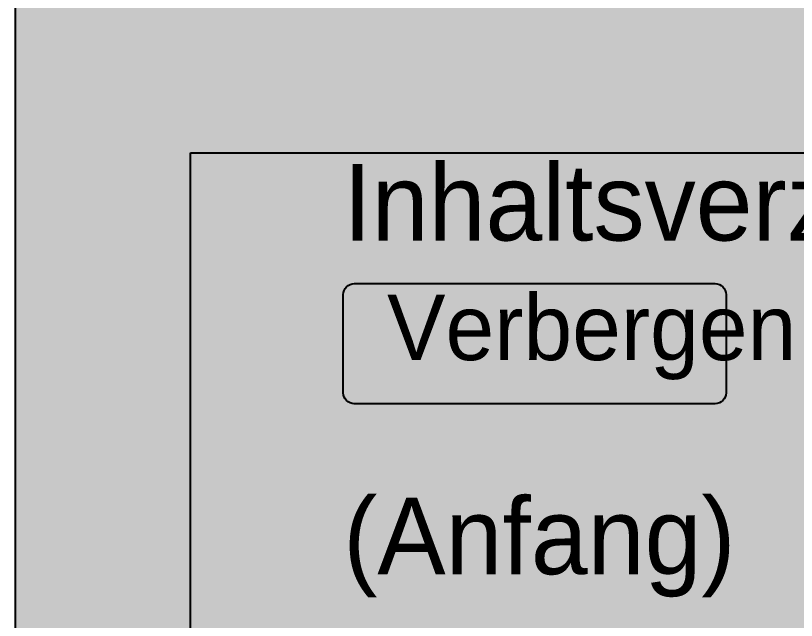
# Model space of a CAD drawing. Extents: x 0 to 1501, y 0 to 1722.
# Drawn here: x 0 to 142.9, y 1500.5 to 1611.3 of the extents above; entities that cross this region are included whole.
import ezdxf

# ---------------------------------------------------------------- set-up
doc = ezdxf.new("R2010")
doc.units = 0

msp = doc.modelspace()

# ---------------------------------------------------------------- hatches: boundary and pattern name
at = {"true_color": 0xf8f9fa}
msp.add_hatch(color=256, dxfattribs=at).paths.add_polyline_path([(0, 1722), (1280, 1722), (1280, 1002), (0, 1002)], flags=0)
at = {"true_color": 0xffffff}
for points in [[(0, 1656), (1280, 1656), (1280, 0), (0, 0)], [(32, 1586.15), (240, 1586.15), (240, 1410.98), (32, 1410.98)]]:
    msp.add_hatch(color=256, dxfattribs=at).paths.add_polyline_path(points, flags=0)
at = {"true_color": 0xeaecf0}
msp.add_hatch(color=256, dxfattribs=at).paths.add_polyline_path([(62, 1562.18), (128.08, 1562.18), (128.08, 1562.18), (128.47, 1562.14), (128.85, 1562.03), (129.19, 1561.85), (129.5, 1561.6), (129.75, 1561.29), (129.93, 1560.95), (130.04, 1560.57), (130.08, 1560.18), (130.08, 1542.18), (130.08, 1542.18), (130.04, 1541.79), (129.93, 1541.42), (129.75, 1541.07), (129.5, 1540.77), (129.19, 1540.52), (128.85, 1540.34), (128.47, 1540.22), (128.08, 1540.18), (62, 1540.18), (62, 1540.18), (61.61, 1540.22), (61.23, 1540.34), (60.89, 1540.52), (60.59, 1540.77), (60.34, 1541.07), (60.15, 1541.42), (60.04, 1541.79), (60, 1542.18), (60, 1560.18), (60, 1560.18), (60.04, 1560.57), (60.15, 1560.95), (60.34, 1561.29), (60.59, 1561.6), (60.89, 1561.85), (61.23, 1562.03), (61.61, 1562.14), (62, 1562.18)], flags=0)

# ---------------------------------------------------------------- linework, layer by layer
at = {"true_color": 0xf8f9fa}
msp.add_lwpolyline([(0, 1722), (1280, 1722), (1280, 1002), (0, 1002)], close=True, dxfattribs=at)
at = {"true_color": 0xffffff}
for points in [[(0, 1656), (1280, 1656), (1280, 0), (0, 0)], [(32, 1586.15), (240, 1586.15), (240, 1410.98), (32, 1410.98)]]:
    msp.add_lwpolyline(points, close=True, dxfattribs=at)
at = {"true_color": 0xeaecf0}
msp.add_lwpolyline([(62, 1562.18), (128.08, 1562.18), (128.08, 1562.18), (128.47, 1562.14), (128.85, 1562.03), (129.19, 1561.85), (129.5, 1561.6), (129.75, 1561.29), (129.93, 1560.95), (130.04, 1560.57), (130.08, 1560.18), (130.08, 1542.18), (130.08, 1542.18), (130.04, 1541.79), (129.93, 1541.42), (129.75, 1541.07), (129.5, 1540.77), (129.19, 1540.52), (128.85, 1540.34), (128.47, 1540.22), (128.08, 1540.18), (62, 1540.18), (62, 1540.18), (61.61, 1540.22), (61.23, 1540.34), (60.89, 1540.52), (60.59, 1540.77), (60.34, 1541.07), (60.15, 1541.42), (60.04, 1541.79), (60, 1542.18), (60, 1560.18), (60, 1560.18), (60.04, 1560.57), (60.15, 1560.95), (60.34, 1561.29), (60.59, 1561.6), (60.89, 1561.85), (61.23, 1562.03), (61.61, 1562.14), (62, 1562.18)], close=True, dxfattribs=at)

# ---------------------------------------------------------------- texts
at = {"true_color": 0x101418}
msp.add_text('Inhaltsverzeichnis', height=14, dxfattribs=at).set_placement((60, 1570.08))
at = {"true_color": 0x202122}
for s, height, p in [('Verbergen', 12, (68, 1548.18)), ('(Anfang)', 14, (60, 1508.98))]:
    msp.add_text(s, height=height, dxfattribs=at).set_placement(p)

doc.saveas('drawing.dxf')
